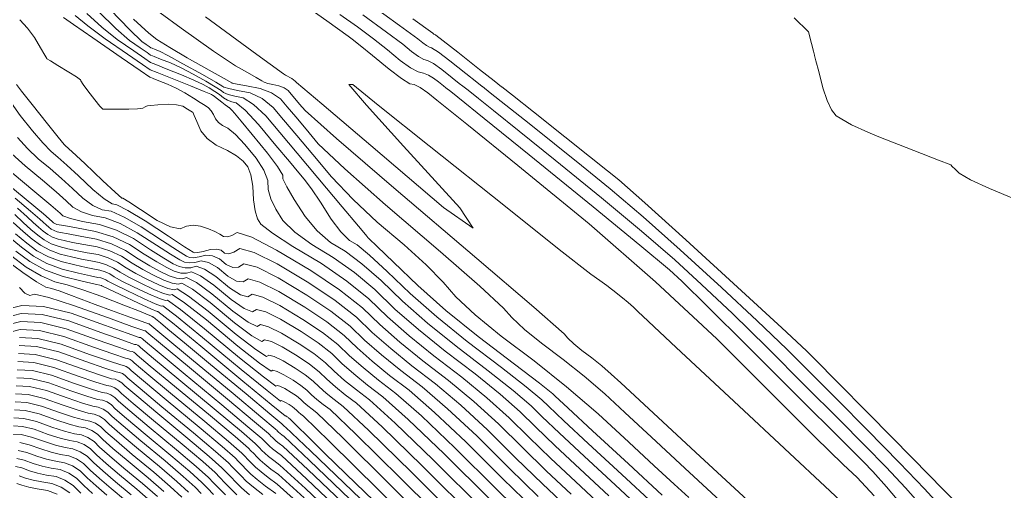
# Model space of a CAD drawing. Header units: inches. Extents: x 1337389 to 1347141, y 407035 to 414577.
# Drawn here: x 1338532 to 1339162, y 409896 to 410198 of the extents above; entities that cross this region are included whole.
import ezdxf

# ---------------------------------------------------------------- set-up
doc = ezdxf.new("R2010")
doc.units = ezdxf.units.IN
doc.header["$MEASUREMENT"] = 0
doc.layers.add('Topo', color=7, linetype='Continuous', lineweight=15, true_color=0x459900)

msp = doc.modelspace()

# ---------------------------------------------------------------- linework, layer by layer
at = {"layer": 'Topo'}
for points, elevation in [([(1339006.5731, 409882.495), (1338964.659, 409921.2739), (1338934.7059, 409948.977), (1338916.716, 409965.6032), (1338910.687, 409971.154), (1338904.515, 409976.46), (1338898.199, 409981.522), (1338891.741, 409986.3409), (1338886.6171, 409990.5108), (1338882.8291, 409994.0339), (1338880.3761, 409996.9091), (1338860.9631, 410013.9201), (1338824.5909, 410045.0671), (1338771.26, 410090.3491), (1338734.5359, 410121.9232), (1338714.4211, 410139.7881), (1338710.9152, 410143.945), (1338707.9409, 410147.4729), (1338705.499, 410150.3711), (1338703.5899, 410152.641), (1338700.9961, 410154.401), (1338697.7149, 410155.6529), (1338693.7489, 410156.3971), (1338690.6, 410157.183), (1338688.266, 410158.012), (1338686.7499, 410158.8839), (1338683.1722, 410160.903), (1338677.5341, 410164.0689), (1338669.8351, 410168.381), (1338655.702, 410177.8621), (1338635.135, 410192.511), (1338608.1339, 410212.3289)], 770), ([(1339079.082, 409893.3351), (1339068.211, 409904.9479), (1339059.316, 409913.225), (1339041.373, 409930.7811), (1339014.381, 409957.6159), (1338978.341, 409993.7291), (1338939.046, 410030.257), (1338896.4968, 410067.2), (1338850.693, 410104.5572), (1338818.19, 410131.0028), (1338798.9881, 410146.5371), (1338793.0871, 410151.1601), (1338788.226, 410154.4368), (1338784.405, 410156.371), (1338781.6258, 410156.9591), (1338776.246, 410160.268), (1338768.2659, 410166.2968), (1338757.686, 410175.0449), (1338749.8019, 410181.4669), (1338744.615, 410185.5609), (1338742.1231, 410187.328), (1338728.3111, 410197.2061), (1338703.179, 410215.196)], 760), ([(1338960.2571, 409892.1341), (1338950.9451, 409900.7491), (1338938.163, 409912.545), (1338921.91, 409927.5231), (1338902.186, 409945.6831), (1338881.9931, 409963.044), (1338861.331, 409979.6063), (1338840.1989, 409995.371), (1338823.4371, 410009.0161), (1338811.0431, 410020.5409), (1338803.018, 410029.9469), (1338791.958, 410041.0661), (1338777.862, 410053.898), (1338760.7319, 410068.4429), (1338745.273, 410082.9269), (1338731.4861, 410097.3509), (1338719.37, 410111.714), (1338709.0939, 410123.903), (1338700.6579, 410133.9178), (1338694.0629, 410141.7589), (1338686.964, 410147.4919), (1338679.3631, 410151.1188), (1338671.2587, 410152.6369), (1338665.628, 410153.8339), (1338662.471, 410154.709), (1338661.788, 410155.262), (1338657.1889, 410157.9558), (1338648.6741, 410162.7919), (1338636.2429, 410169.7689), (1338627.0541, 410174.7799), (1338621.106, 410177.8251), (1338618.4, 410178.9049), (1338616.588, 410179.6293), (1338615.6594, 410180.0065), (1338614.6708, 410180.685), (1338612.7391, 410182.013), (1338609.8529, 410183.9959), (1338602.1589, 410191.4912), (1338589.6578, 410204.4969)], 780), ([(1338754.8491, 410208.702), (1338775.0503, 410194.2548), (1338786.7149, 410185.7381), (1338789.842, 410183.152), (1338792.3598, 410181.3362), (1338794.2689, 410180.2912), (1338795.5669, 410180.0159), (1338799.8752, 410177.118), (1338807.1932, 410171.5961), (1338817.5199, 410163.45), (1338824.4378, 410157.994), (1338827.9481, 410155.2249), (1338828.049, 410155.1449), (1338833.1131, 410151.1509), (1338843.1391, 410143.243), (1338858.1271, 410131.4221), (1338874.2589, 410118.5659), (1338891.5349, 410104.6751), (1338909.954, 410089.75), (1338931.0621, 410071.7441), (1338954.8611, 410050.657), (1338981.3487, 410026.49), (1339004.105, 410005.291), (1339023.1271, 409987.0602), (1339038.415, 409971.798), (1339055.561, 409954.5989), (1339074.5642, 409935.464), (1339095.4242, 409914.3929), (1339111.4051, 409897.7879), (1339122.505, 409885.65)], 745), ([(1338904.8772, 409886.5019), (1338887.657, 409902.391), (1338871.9939, 409917.1311), (1338857.888, 409930.722), (1338845.341, 409943.1649), (1338831.0159, 409955.9811), (1338814.913, 409969.1689), (1338797.0331, 409982.7289), (1338781.1331, 409995.6088), (1338767.214, 410007.8101), (1338755.274, 410019.3311), (1338741.1941, 410030.6729), (1338724.9759, 410041.8361), (1338706.6179, 410052.8211), (1338693.667, 410061.2481), (1338686.1231, 410067.1181), (1338683.986, 410070.432), (1338682.4289, 410075.5972), (1338681.45, 410082.613), (1338681.0509, 410091.4801), (1338679.819, 410098.5549), (1338677.7538, 410103.839), (1338674.8569, 410107.3301), (1338670.5029, 410110.7931), (1338664.692, 410114.226), (1338657.4238, 410117.6299), (1338651.755, 410121.841), (1338647.6841, 410126.86), (1338645.2119, 410132.6851), (1338643.497, 410136.617), (1338642.538, 410138.6539), (1338642.336, 410138.7971), (1338641.219, 410139.4861), (1338639.1881, 410140.7231), (1338636.2419, 410142.506), (1338632.0819, 410143.5389), (1338626.707, 410143.8201), (1338620.119, 410143.35), (1338615.709, 410143.0349), (1338613.4771, 410142.8759), (1338613.4249, 410142.8729), (1338612.913, 410142.613), (1338611.9428, 410142.096), (1338610.5139, 410141.323), (1338607.054, 410140.8249), (1338601.5619, 410140.6019), (1338594.0401, 410140.6542), (1338588.9979, 410140.6879), (1338586.4379, 410140.7061), (1338586.3591, 410140.707), (1338586.07, 410140.7099), (1338585.5721, 410140.713), (1338584.864, 410140.7181), (1338582.925, 410142.666), (1338579.754, 410146.5559), (1338575.352, 410152.3879), (1338572.338, 410156.48), (1338570.7131, 410158.8328), (1338570.4761, 410159.446), (1338567.9618, 410161.2821), (1338563.1712, 410164.341), (1338556.104, 410168.6239), (1338551.3779, 410171.504), (1338548.994, 410172.9789), (1338548.9521, 410173.0519), (1338547.6191, 410175.337), (1338544.9968, 410179.8359), (1338541.085, 410186.5468), (1338536.6249, 410192.5809), (1338531.6181, 410197.9368)], 805), ([(1338559.778, 410199.4089), (1338566.1919, 410194.867), (1338578.497, 410186.343), (1338596.693, 410173.8371), (1338608.871, 410165.469), (1338615.03, 410161.237), (1338615.1712, 410161.1431), (1338617.1121, 410160.3441), (1338620.853, 410158.8401), (1338626.3939, 410156.63), (1338631.925, 410154.044), (1338637.4469, 410151.083), (1338642.9599, 410147.7462), (1338647.326, 410145.032), (1338650.5459, 410142.9429), (1338652.6201, 410141.4779), (1338654.392, 410139.583), (1338655.862, 410137.2591), (1338657.031, 410134.505), (1338658.955, 410132.1329), (1338661.6351, 410130.143), (1338665.0702, 410128.5341), (1338669.791, 410124.532), (1338675.7959, 410118.1378), (1338683.0861, 410109.351), (1338688.031, 410101.6249), (1338690.6289, 410094.96), (1338690.8821, 410089.356), (1338692.581, 410083.2469), (1338695.7261, 410076.632), (1338700.3179, 410069.512), (1338707.988, 410062.0071), (1338718.738, 410054.1168), (1338732.568, 410045.843), (1338746.066, 410036.197), (1338759.2352, 410025.181), (1338772.0719, 410012.7939), (1338787.0391, 409999.6759), (1338804.1349, 409985.826), (1338823.359, 409971.2461), (1338839.4179, 409958.3099), (1338852.3131, 409947.018), (1338862.0419, 409937.3699), (1338874.7459, 409925.201), (1338890.4231, 409910.5129), (1338909.075, 409893.3041)], 800), ([(1338932.1459, 409882.57), (1338913.2732, 409900.1051), (1338893.1899, 409918.6351), (1338877.4978, 409933.2722), (1338866.196, 409944.018), (1338859.285, 409950.871), (1338847.8211, 409960.6401), (1338831.8049, 409973.3241), (1338811.2361, 409988.9239), (1338792.9449, 410003.7419), (1338776.9311, 410017.7769), (1338763.1949, 410031.0311), (1338750.9379, 410041.721), (1338740.159, 410049.8488), (1338730.8591, 410055.4141), (1338722.31, 410062.7662), (1338714.5119, 410071.9061), (1338707.466, 410082.8329), (1338702.7332, 410090.898), (1338700.314, 410096.0999), (1338700.2079, 410098.441), (1338696.8671, 410103.943), (1338690.2909, 410112.6069), (1338680.48, 410124.4319), (1338673.4359, 410132.9129), (1338669.161, 410138.0491), (1338667.6528, 410139.8421), (1338666.5582, 410141.054), (1338665.875, 410141.685), (1338665.6042, 410141.735), (1338664.711, 410142.346), (1338663.1959, 410143.515), (1338661.0581, 410145.2439), (1338659.1771, 410146.72), (1338657.551, 410147.9409), (1338656.1801, 410148.909), (1338655.164, 410149.6169), (1338654.5002, 410150.065), (1338654.1901, 410150.2521), (1338649.709, 410152.0819), (1338641.056, 410155.5541), (1338628.231, 410160.669), (1338619.6449, 410164.1029), (1338615.296, 410165.8571), (1338615.1839, 410165.9311), (1338610.3209, 410169.2729), (1338600.705, 410175.881), (1338586.336, 410185.7569), (1338575.1839, 410194.023), (1338567.248, 410200.681)], 795), ([(1338574.7179, 410201.953), (1338584.1749, 410193.179), (1338594.175, 410185.17), (1338604.7161, 410177.9248), (1338611.7709, 410173.0772), (1338615.3391, 410170.6261), (1338615.421, 410170.571), (1338618.7699, 410169.2209), (1338625.3859, 410166.5749), (1338635.27, 410162.634), (1338643.184, 410159.262), (1338649.1291, 410156.461), (1338653.1051, 410154.2291), (1338656.5909, 410152.065), (1338659.5889, 410149.9679), (1338662.0979, 410147.939), (1338664.732, 410146.4059), (1338667.489, 410145.3689), (1338670.3711, 410144.8289), (1338676.053, 410139.998), (1338684.535, 410130.877), (1338695.8171, 410117.4639), (1338704.4811, 410107.1682), (1338710.5259, 410099.9901), (1338713.9519, 410095.9288), (1338718.5501, 410089.632), (1338724.3211, 410081.1), (1338731.2651, 410070.3329), (1338737.484, 410062.2029), (1338742.9801, 410056.7109), (1338747.751, 410053.8561), (1338755.8101, 410047.2462), (1338767.1559, 410036.8809), (1338781.79, 410022.7609), (1338798.85, 410007.808), (1338818.337, 409992.0221), (1338840.251, 409975.402), (1338856.2241, 409962.9688), (1338866.2569, 409954.7239), (1338870.3501, 409950.6649), (1338880.2499, 409941.343), (1338895.957, 409926.7559), (1338917.471, 409906.9059), (1338937.6891, 409888.1219)], 790), ([(1338943.2321, 409893.673), (1338921.6689, 409913.7081), (1338898.7242, 409934.8779), (1338883.0019, 409949.4129), (1338874.504, 409957.313), (1338873.2291, 409958.577), (1338864.627, 409965.299), (1338848.6972, 409977.48), (1338825.4381, 409995.1189), (1338804.756, 410011.8741), (1338786.6492, 410027.7451), (1338771.1171, 410042.7311), (1338760.6821, 410052.77), (1338755.3428, 410057.8619), (1338755.0999, 410058.007), (1338754.8208, 410058.2869), (1338754.5038, 410058.7011), (1338754.1509, 410059.2479), (1338748.736, 410065.7539), (1338738.258, 410078.219), (1338722.717, 410096.641), (1338709.3771, 410112.4649), (1338698.2379, 410125.6909), (1338689.2989, 410136.318), (1338681.5081, 410143.7448), (1338674.867, 410147.9739), (1338669.374, 410149.003), (1338665.18, 410150.1199), (1338662.285, 410151.3239), (1338660.6889, 410152.6149), (1338656.8898, 410155.01), (1338650.889, 410158.5102), (1338642.6859, 410163.1151), (1338635.1189, 410167.0211), (1338628.1879, 410170.229), (1338621.8929, 410172.7398), (1338617.6789, 410174.4249), (1338615.5458, 410175.285), (1338615.494, 410175.32), (1338613.2209, 410176.881), (1338608.728, 410179.969), (1338602.014, 410184.583), (1338593.1669, 410192.3348), (1338582.188, 410203.2248)], 785), ([(1338604.618, 410198.3539), (1338614.259, 410189.2308), (1338619.5871, 410185.321), (1338627.832, 410180.0851), (1338638.995, 410173.5231), (1338653.0749, 410165.6358), (1338662.5641, 410160.319), (1338667.4601, 410157.5729), (1338667.765, 410157.397), (1338670.9131, 410156.7289), (1338676.9051, 410155.5668), (1338685.739, 410153.9109), (1338693.0471, 410151.122), (1338698.8271, 410147.2001), (1338703.0789, 410142.145), (1338708.5169, 410135.688), (1338715.1419, 410127.829), (1338722.953, 410118.57), (1338739.905, 410102.4248), (1338765.996, 410079.3959), (1338801.2271, 410049.4821), (1338826.4609, 410027.493), (1338841.697, 410013.428), (1338846.936, 410007.2882), (1338855.027, 409999.7631), (1338865.9699, 409990.856), (1338879.7651, 409980.5641), (1338893.254, 409969.7522), (1338906.4362, 409958.4181), (1338919.3129, 409946.563), (1338936.435, 409930.761), (1338957.8021, 409911.0111), (1338983.415, 409887.3139)], 775), ([(1338650.684, 410199.7021), (1338683.573, 410175.6391), (1338700.6761, 410163.2389), (1338701.993, 410162.5009), (1338703.311, 410161.757), (1338704.629, 410161.0052), (1338705.948, 410160.247), (1338707.1181, 410159.4529), (1338708.1379, 410158.6241), (1338709.0089, 410157.759), (1338725.1442, 410144.0031), (1338756.541, 410117.3561), (1338803.2021, 410077.8169), (1338822.251, 410064.5741), (1338813.6898, 410077.6258), (1338777.5182, 410116.9732), (1338753.7968, 410143.2281), (1338742.526, 410156.392), (1338743.7069, 410156.4639), (1338744.521, 410156.4832), (1338744.968, 410156.4503), (1338745.0481, 410156.3631), (1338761.384, 410143.309), (1338793.9751, 410117.2891), (1338842.8209, 410078.302), (1338877.3251, 410050.922), (1338897.4862, 410035.1502), (1338903.3049, 410030.985), (1338907.7431, 410027.7699), (1338910.802, 410025.5053), (1338912.481, 410024.19), (1338914.816, 410022.3209), (1338917.8099, 410019.898), (1338921.46, 410016.92), (1338924.8511, 410013.976), (1338927.9829, 410011.0649), (1338930.8549, 410008.187), (1338952.299, 409988.0949), (1338992.312, 409950.789), (1339050.8968, 409896.2702), (1339090.803, 409858.877)], 765), ([(1338736.7849, 410201.2449), (1338748.0259, 410193.2749), (1338758.2179, 410185.73), (1338767.362, 410178.61), (1338775.4581, 410171.915), (1338781.9761, 410167.2148), (1338786.916, 410164.509), (1338790.278, 410163.7971), (1338793.5739, 410162.4899), (1338796.8049, 410160.588), (1338799.9711, 410158.0921), (1338802.0911, 410156.4191), (1338803.1669, 410155.57), (1338803.198, 410155.5459), (1338804.7502, 410154.3219), (1338807.8238, 410151.8979), (1338812.4178, 410148.2739), (1338829.1532, 410134.7789), (1338858.0306, 410111.413), (1338899.05, 410078.1749), (1338929.014, 410053.6269), (1338947.923, 410037.771), (1338955.778, 410030.6049), (1338972.4089, 410014.4519), (1338997.8169, 409989.313), (1339032.001, 409955.1879), (1339056.8149, 409930.3941), (1339072.2569, 409914.93), (1339078.328, 409908.798), (1339087.0012, 409899.004), (1339098.2769, 409885.5491)], 755), ([(1339110.3911, 409885.6), (1339099.2031, 409898.396), (1339086.876, 409911.595), (1339073.4111, 409925.1972), (1339056.1879, 409942.496), (1339035.2079, 409963.493), (1339010.472, 409988.1869), (1338988.257, 410009.8708), (1338968.5639, 410028.5472), (1338951.3919, 410044.214), (1338930.038, 410062.6859), (1338904.5018, 410083.962), (1338874.783, 410108.0441), (1338851.7059, 410126.6719), (1338835.273, 410139.848), (1338825.481, 410147.571), (1338818.932, 410152.736), (1338815.6239, 410155.3459), (1338815.558, 410155.3979), (1338813.265, 410157.2061), (1338808.7449, 410160.7712), (1338801.9989, 410166.0919), (1338796.7251, 410169.8041), (1338792.9229, 410171.9062), (1338790.5921, 410172.4), (1338787.168, 410174.2759), (1338782.6498, 410177.534), (1338777.039, 410182.174), (1338766.6339, 410189.9919), (1338751.4371, 410200.9879)], 750), ([(1339134.6189, 409885.6999), (1339123.606, 409897.1799), (1339103.9728, 409917.1899), (1339075.718, 409945.7311), (1339054.934, 409966.7021), (1339041.622, 409980.103), (1339035.7819, 409985.933), (1339019.9529, 410000.7099), (1338994.1351, 410024.4319), (1338958.3298, 410057.1011), (1338932.0871, 410080.803), (1338915.4051, 410095.5379), (1338908.286, 410101.3059), (1338896.8121, 410110.4588), (1338880.982, 410122.9961), (1338860.797, 410138.9158), (1338847.295, 410149.5659), (1338840.4749, 410154.9451), (1338840.338, 410155.0533), (1338835.6109, 410158.781), (1338826.2943, 410166.1299), (1338812.3871, 410177.099), (1338803.0259, 410184.4311), (1338798.2121, 410188.1259), (1338797.9451, 410188.1821), (1338797.5519, 410188.3971), (1338797.0341, 410188.7709), (1338796.3909, 410189.3032), (1338783.4661, 410198.5181)], 740), ([(1339027.9019, 410199.2169), (1339036.9212, 410190.056), (1339038.857, 410182.6608), (1339040.1559, 410177.696), (1339040.819, 410175.1602), (1339040.846, 410175.0542), (1339041.7569, 410171.561), (1339043.5511, 410164.6832), (1339046.23, 410154.419), (1339048.982, 410146.2722), (1339051.8081, 410140.2409), (1339054.706, 410136.3259), (1339064.4721, 410130.6818), (1339074.9719, 410126.0271)], 735), ([(1338884.8898, 409894.269), (1338869.2418, 409909.0599), (1338853.7349, 409924.0751), (1338838.3691, 409939.3119), (1338822.6128, 409953.651), (1338806.4671, 409967.091), (1338789.932, 409979.6309), (1338775.2279, 409991.5431), (1338762.355, 410002.8263), (1338751.3129, 410013.481), (1338736.5959, 410024.9849), (1338718.203, 410037.3389), (1338696.1359, 410050.5427), (1338680.352, 410058.6801), (1338670.8511, 410061.7499), (1338667.634, 410059.754), (1338664.724, 410058.923), (1338662.122, 410059.2579), (1338659.827, 410060.7592), (1338656.6211, 410062.355), (1338652.505, 410064.0451), (1338647.4781, 410065.8299), (1338642.806, 410066.441), (1338638.4899, 410065.8771), (1338634.53, 410064.1402), (1338628.2929, 410065.3361), (1338619.7792, 410069.4669), (1338608.9889, 410076.531), (1338601.6159, 410081.2729), (1338597.66, 410083.6921), (1338597.121, 410083.7881), (1338592.8729, 410087.5169), (1338584.916, 410094.8769), (1338573.2491, 410105.8691), (1338565.2271, 410113.4008), (1338560.8499, 410117.471), (1338560.118, 410118.0801), (1338556.317, 410122.6592), (1338549.447, 410131.2079), (1338539.507, 410143.7268), (1338532.85, 410152.1511), (1338529.4752, 410156.48)], 810), ([(1338526.275, 410144.513), (1338531.9838, 410136.7088), (1338539.8121, 410126.8491), (1338546.4189, 410119.1199), (1338551.8049, 410113.5219), (1338555.97, 410110.0549), (1338561.811, 410104.8569), (1338569.3268, 410097.9279), (1338578.5181, 410089.268), (1338585.6819, 410083.309), (1338590.818, 410080.0519), (1338593.9248, 410079.4959), (1338600.9859, 410075.8591), (1338611.9989, 410069.141), (1338626.9659, 410059.3421), (1338637.236, 410052.6709), (1338642.8089, 410049.128), (1338643.6869, 410048.7121), (1338645.8299, 410048.8719), (1338649.239, 410049.6079), (1338653.9149, 410050.92), (1338657.7579, 410051.1928), (1338660.768, 410050.427), (1338662.9451, 410048.6221), (1338665.6489, 410048.1958), (1338668.8781, 410049.148), (1338672.6331, 410051.479), (1338681.8949, 410048.989), (1338696.6619, 410041.6789), (1338716.9349, 410029.5491), (1338733.831, 410018.1991), (1338747.352, 410007.6308), (1338757.4961, 409997.8431), (1338769.322, 409987.477), (1338782.8308, 409976.534), (1338798.0219, 409965.013), (1338814.21, 409951.3209), (1338831.3969, 409935.4592), (1338849.5811, 409917.427), (1338866.4899, 409900.989), (1338882.123, 409886.1471)], 815), ([(1338863.7378, 409892.9192), (1338845.4271, 409910.7789), (1338824.424, 409931.6071), (1338805.8069, 409948.992), (1338789.576, 409962.9351), (1338775.7299, 409973.4359), (1338763.4171, 409983.4109), (1338752.6369, 409992.8589), (1338743.391, 410001.781), (1338731.067, 410011.414), (1338715.666, 410021.7591), (1338697.1882, 410032.8149), (1338683.7279, 410039.478), (1338675.2861, 410041.7481), (1338671.8631, 410039.624), (1338668.103, 410039.4319), (1338664.007, 410041.1731), (1338659.574, 410044.847), (1338655.1889, 410046.8949), (1338650.8511, 410047.317), (1338646.5611, 410046.113), (1338643.0809, 410045.6039), (1338640.413, 410045.79), (1338638.5559, 410046.6702), (1338632.7811, 410050.228), (1338623.0879, 410056.4621), (1338609.4769, 410065.373), (1338598.5109, 410071.6518), (1338590.19, 410075.2991), (1338584.5141, 410076.315), (1338578.4909, 410079.1019), (1338572.1212, 410083.6591), (1338565.4049, 410089.986), (1338558.3949, 410096.3129), (1338551.091, 410102.6388), (1338543.4921, 410108.9639), (1338536.521, 410115.5809), (1338530.1771, 410122.4899)], 820), ([(1339074.9719, 410126.0271), (1339081.1059, 410123.308), (1339104.607, 410114.2039), (1339120.299, 410108.1092), (1339128.181, 410105.024), (1339128.254, 410104.948), (1339129.164, 410104.0241), (1339130.9119, 410102.2521), (1339133.4971, 410099.6303), (1339140.8663, 410095.5122), (1339153.0179, 410089.895), (1339169.9551, 410082.7819), (1339181.8189, 410069.532), (1339188.6112, 410050.1451), (1339190.227, 410026.162)], 735), ([(1338860.986, 409884.848), (1338841.2731, 409904.1312), (1338817.4521, 409927.7541), (1338797.4049, 409946.662), (1338781.13, 409960.8569), (1338768.6281, 409970.339), (1338757.511, 409979.3449), (1338747.7781, 409987.8753), (1338739.43, 409995.9298), (1338728.3028, 410004.628), (1338714.397, 410013.9689), (1338697.7129, 410023.9517), (1338685.5602, 410029.968), (1338677.939, 410032.017), (1338674.848, 410030.0989), (1338670.558, 410030.668), (1338665.069, 410033.7239), (1338658.3811, 410039.2661), (1338652.6201, 410042.5959), (1338647.787, 410043.7143), (1338643.882, 410042.6178), (1338640.3331, 410042.3361), (1338637.1389, 410042.867), (1338634.302, 410044.213), (1338628.326, 410047.784), (1338619.21, 410053.5812), (1338606.955, 410061.605), (1338596.0369, 410067.445), (1338586.4551, 410071.1031), (1338578.2101, 410072.5792), (1338571.3, 410074.8942), (1338565.7239, 410078.0491), (1338561.484, 410082.0449), (1338554.9801, 410087.7688), (1338546.2122, 410095.223), (1338535.18, 410104.4061), (1338526.623, 410112.0421)], 825), ([(1338858.2339, 409876.7769), (1338837.1192, 409897.4841), (1338810.4798, 409923.901), (1338789.002, 409944.3331), (1338772.6842, 409958.7789), (1338761.527, 409967.241), (1338751.605, 409975.278), (1338742.9189, 409982.8921), (1338735.4691, 409990.0802), (1338725.5391, 409997.8431), (1338713.1289, 410006.1791), (1338698.2391, 410015.0879), (1338687.393, 410020.457), (1338680.5908, 410022.285), (1338677.8329, 410020.5739), (1338673.013, 410021.9029), (1338666.131, 410026.2741), (1338657.1882, 410033.6861), (1338650.0522, 410038.298), (1338644.724, 410040.1109), (1338641.203, 410039.123), (1338637.584, 410039.068), (1338633.866, 410039.945), (1338630.0491, 410041.7548), (1338623.871, 410045.3399), (1338615.3328, 410050.7011), (1338604.4329, 410057.8361), (1338593.5619, 410063.239), (1338582.7201, 410066.9069), (1338571.9062, 410068.8421), (1338564.1081, 410070.6869), (1338559.327, 410072.4402), (1338557.5619, 410074.103), (1338551.564, 410079.226), (1338541.332, 410087.8071), (1338526.867, 410099.8479)], 830), ([(1338832.966, 409890.836), (1338803.5079, 409920.0478), (1338780.599, 409942.0029), (1338764.2382, 409956.702), (1338754.4258, 409964.1429), (1338745.7, 409971.2121), (1338738.061, 409977.9081), (1338731.508, 409984.2298), (1338722.775, 409991.0569), (1338711.86, 409998.389), (1338698.765, 410006.2239), (1338689.2259, 410010.9462), (1338683.244, 410012.5541), (1338680.8179, 410011.0491), (1338675.4681, 410013.1388), (1338667.1931, 410018.825), (1338655.994, 410028.106), (1338647.4829, 410033.9999), (1338641.6599, 410036.5081), (1338638.5239, 410035.6281), (1338634.835, 410035.8002), (1338630.5921, 410037.023), (1338625.7961, 410039.297), (1338619.4159, 410042.8959), (1338611.455, 410047.82), (1338601.911, 410054.068), (1338591.499, 410058.958), (1338580.2178, 410062.4909), (1338568.067, 410064.6649), (1338559.8059, 410066.1521), (1338555.4319, 410066.952), (1338554.9471, 410067.0659), (1338554.507, 410067.2289), (1338554.11, 410067.4441), (1338553.7579, 410067.7079), (1338553.3681, 410068.0321), (1338552.94, 410068.416), (1338552.473, 410068.8589), (1338546.7651, 410073.6509), (1338535.8159, 410082.791), (1338519.625, 410096.2791)], 835), ([(1338528.662, 410083.743), (1338538.514, 410075.454), (1338544.4859, 410070.316), (1338546.577, 410068.328), (1338548.497, 410066.608), (1338550.2469, 410065.1552), (1338551.8259, 410063.968), (1338553.603, 410063.0081), (1338555.5788, 410062.2741), (1338557.7538, 410061.765), (1338562.6781, 410060.8039), (1338570.353, 410059.391), (1338580.777, 410057.526), (1338590.4561, 410054.496), (1338599.3889, 410050.3001), (1338607.5772, 410044.9391), (1338614.9619, 410040.4519), (1338621.542, 410036.84), (1338627.3191, 410034.1013), (1338632.087, 410032.532), (1338635.8459, 410032.1329), (1338638.5961, 410032.905), (1338644.9139, 410029.702), (1338654.8009, 410022.5261), (1338668.2551, 410011.3749), (1338677.9231, 410004.3751), (1338683.803, 410001.524), (1338685.8959, 410002.823), (1338691.0589, 410001.4349), (1338699.291, 409997.3599), (1338710.592, 409990.5979), (1338720.01, 409984.2719), (1338727.5468, 409978.38), (1338733.202, 409972.924), (1338739.7939, 409967.146), (1338747.324, 409961.0462), (1338755.792, 409954.624), (1338772.1961, 409939.6729), (1338796.536, 409916.1951), (1338828.812, 409884.1879)], 840), ([(1338528.5099, 410073.2292), (1338533.8508, 410068.1528), (1338538.7561, 410063.759), (1338543.2241, 410060.0469), (1338547.2562, 410057.0179), (1338551.7952, 410054.5649), (1338556.842, 410052.6889), (1338562.397, 410051.391), (1338568.424, 410050.1089), (1338574.924, 410048.8452), (1338581.8959, 410047.5971), (1338588.3699, 410045.5701), (1338594.3449, 410042.7641), (1338599.8221, 410039.1779), (1338606.0522, 410035.5652), (1338613.035, 410031.924), (1338620.772, 410028.2561), (1338626.5899, 410025.9961), (1338630.488, 410025.1431), (1338632.468, 410025.6991), (1338639.7769, 410021.106), (1338652.414, 410011.365), (1338670.379, 409996.4761), (1338682.8318, 409986.8462), (1338689.773, 409982.474), (1338691.2021, 409983.3611), (1338694.7249, 409982.414), (1338700.342, 409979.6329), (1338708.0541, 409975.0181), (1338714.482, 409970.7012), (1338719.6249, 409966.6802), (1338723.4837, 409962.9571), (1338727.9829, 409959.0139), (1338733.122, 409954.8511), (1338738.901, 409950.4679), (1338755.391, 409935.014), (1338782.592, 409908.489), (1338820.5041, 409870.8931)], 850), ([(1338824.658, 409877.5408), (1338789.5639, 409912.3421), (1338763.793, 409937.344), (1338747.3459, 409952.5461), (1338740.2229, 409957.948), (1338733.8891, 409963.08), (1338728.3431, 409967.941), (1338723.5861, 409972.53), (1338717.246, 409977.4861), (1338709.3231, 409982.808), (1338699.8159, 409988.4969), (1338692.8919, 409991.924), (1338688.5489, 409993.0919), (1338686.7881, 409991.999), (1338680.3771, 409995.61), (1338669.3169, 410003.9261), (1338653.607, 410016.946), (1338642.3461, 410025.4039), (1338635.532, 410029.302), (1338633.1668, 410028.638), (1338629.3379, 410029.2639), (1338624.0451, 410031.1781), (1338617.289, 410034.3822), (1338610.507, 410038.0088), (1338603.7, 410042.059), (1338596.8672, 410046.5318), (1338589.4129, 410050.033), (1338581.3371, 410052.561), (1338572.6381, 410054.118), (1338565.5509, 410055.4571), (1338560.0751, 410056.578), (1338556.211, 410057.4823), (1338552.6989, 410058.7871), (1338549.5409, 410060.4931), (1338546.7358, 410062.601), (1338543.6272, 410065.1841), (1338540.2141, 410068.241), (1338536.4978, 410071.773), (1338530.2632, 410077.2571)], 845), ([(1338527.4881, 410068.0661), (1338533.885, 410062.335), (1338539.7131, 410057.494), (1338544.971, 410053.543), (1338550.8921, 410050.3439), (1338557.4741, 410047.8968), (1338564.719, 410046.204), (1338571.297, 410044.7619), (1338577.2091, 410043.571), (1338582.456, 410042.632), (1338587.327, 410041.107), (1338591.8229, 410038.996), (1338595.9439, 410036.297), (1338601.5969, 410033.121), (1338608.7822, 410029.467), (1338617.4979, 410025.334), (1338623.8411, 410022.7281), (1338627.8101, 410021.6479), (1338629.4049, 410022.0959), (1338637.2081, 410016.8079), (1338651.2198, 410005.785), (1338671.441, 409989.0271), (1338685.2869, 409978.0821), (1338692.758, 409972.949), (1338693.854, 409973.63), (1338696.5582, 409972.9029), (1338700.8681, 409970.7689), (1338706.786, 409967.2281), (1338711.7179, 409963.915), (1338715.6639, 409960.83), (1338718.625, 409957.9731), (1338722.077, 409954.9472), (1338726.0208, 409951.753), (1338730.455, 409948.3899), (1338746.9881, 409932.6851), (1338775.6201, 409904.636), (1338816.35, 409864.245)], 855), ([(1338808.043, 409850.95), (1338761.675, 409896.9311), (1338730.1819, 409928.0249), (1338713.5629, 409944.235), (1338711.8179, 409945.558), (1338710.2658, 409946.815), (1338708.9081, 409948.006), (1338707.742, 409949.13), (1338706.1891, 409950.3439), (1338704.2482, 409951.648), (1338701.92, 409953.0409), (1338700.2231, 409953.8809), (1338699.159, 409954.1671), (1338698.728, 409953.8991), (1338690.1971, 409960.5529), (1338673.5649, 409974.1278), (1338648.833, 409994.6251), (1338632.071, 410008.2121), (1338623.277, 410014.89), (1338622.452, 410014.658), (1338618.344, 410016.1921), (1338610.951, 410019.489), (1338600.275, 410024.551), (1338592.688, 410028.2341), (1338588.1889, 410030.5361), (1338586.7789, 410031.4591), (1338585.2412, 410032.1811), (1338583.5751, 410032.7031), (1338581.781, 410033.0241), (1338577.043, 410034.0659), (1338569.362, 410035.8291), (1338558.7367, 410038.313), (1338549.084, 410041.9013), (1338540.402, 410046.5921), (1338532.69, 410052.3872), (1338524.1438, 410059.486)], 865), ([(1338529.0153, 410060.9111), (1338536.202, 410054.9399), (1338542.6859, 410050.067), (1338549.9881, 410046.1219), (1338558.1059, 410043.1051), (1338567.0401, 410041.0169), (1338574.1698, 410039.4141), (1338579.4949, 410038.298), (1338583.016, 410037.6678), (1338586.2841, 410036.6438), (1338589.301, 410035.227), (1338592.0671, 410033.417), (1338597.1421, 410030.6772), (1338604.5278, 410027.0091), (1338614.2249, 410022.411), (1338621.0922, 410019.4599), (1338625.131, 410018.1531), (1338626.3407, 410018.4929), (1338634.6388, 410012.51), (1338650.0271, 410000.2051), (1338672.5031, 409981.578), (1338687.7419, 409969.3169), (1338695.7431, 409963.4243), (1338696.507, 409963.8977), (1338698.39, 409963.3921), (1338701.3941, 409961.9049), (1338705.5171, 409959.4381), (1338708.9539, 409957.1301), (1338711.703, 409954.9799), (1338713.767, 409952.989), (1338716.172, 409950.8811), (1338718.919, 409948.6558), (1338722.0091, 409946.312), (1338738.5851, 409930.3549), (1338768.6479, 409900.7829), (1338812.1969, 409857.5979)], 860), ([(1338749.98, 409891.41), (1338718.1719, 409921.8387), (1338701.9699, 409937.271), (1338701.373, 409937.705), (1338700.8881, 409938.0831), (1338700.5141, 409938.406), (1338700.2509, 409938.673), (1338700.0121, 409938.9179), (1338699.7959, 409939.141), (1338699.6041, 409939.3421), (1338691.891, 409945.766), (1338676.6567, 409958.411), (1338653.9011, 409977.2779), (1338637.1809, 409991.1398), (1338626.4981, 409999.997), (1338621.8509, 410003.8479), (1338618.7349, 410006.41), (1338617.1489, 410007.6838), (1338617.0949, 410007.669), (1338616.5569, 410007.8962), (1338615.5349, 410008.367), (1338614.0301, 410009.0803), (1338608.3148, 410011.3968), (1338598.388, 410015.3181), (1338584.2499, 410020.8409), (1338572.145, 410025.1499), (1338562.0732, 410028.245), (1338554.035, 410030.1242), (1338545.2879, 410033.9231), (1338535.8321, 410039.6408), (1338525.668, 410047.2799)], 875), ([(1338529.1789, 410049.833), (1338538.1169, 410043.117), (1338548.1801, 410037.6789), (1338559.369, 410033.521), (1338571.6831, 410030.6419), (1338579.9161, 410028.7189), (1338584.0661, 410027.7508), (1338584.1349, 410027.739), (1338584.199, 410027.7189), (1338584.257, 410027.691), (1338584.3111, 410027.656), (1338588.233, 410025.79), (1338596.021, 410022.0941), (1338607.6779, 410016.5671), (1338615.595, 410012.924), (1338619.7739, 410011.164), (1338620.213, 410011.287), (1338629.502, 410003.914), (1338647.6401, 409989.0451), (1338674.6271, 409966.679), (1338692.651, 409951.7892), (1338701.713, 409944.375), (1338701.812, 409944.4361), (1338702.0559, 409944.3699), (1338702.4452, 409944.178), (1338702.9802, 409943.858), (1338703.4251, 409943.559), (1338703.7819, 409943.2799), (1338704.0489, 409943.0221), (1338704.3612, 409942.749), (1338704.7171, 409942.46), (1338705.117, 409942.1571), (1338709.026, 409938.3429), (1338716.444, 409931.0181), (1338727.37, 409920.1831), (1338747.028, 409901.104), (1338775.4188, 409873.7811)], 870), ([(1338522.1561, 410044.7261), (1338533.547, 410036.1659), (1338542.3129, 410030.186), (1338548.4539, 410026.7841), (1338551.969, 410025.963), (1338556.8831, 410024.41), (1338563.1949, 410022.128), (1338570.907, 410019.115), (1338579.9721, 410015.699), (1338590.391, 410011.8789), (1338602.1638, 410007.6559), (1338610.0892, 410004.828), (1338614.166, 410003.3958), (1338614.3939, 410003.358), (1338614.6079, 410003.273), (1338614.807, 410003.1408), (1338614.9902, 410002.961), (1338623.9681, 409995.499), (1338641.74, 409980.7549), (1338668.3049, 409958.729), (1338686.1698, 409943.8831), (1338695.3349, 409936.2162), (1338695.801, 409935.7279), (1338696.3229, 409935.187), (1338696.903, 409934.5931), (1338697.5391, 409933.9449), (1338698.446, 409933.163), (1338699.6229, 409932.246), (1338701.0691, 409931.194), (1338717.3041, 409915.8621), (1338748.327, 409886.2501)], 880), ([(1338531.5441, 410026.4872), (1338534.9481, 410022.914), (1338538.1099, 410021.5061), (1338541.0288, 410022.2631), (1338550.391, 410020.1073), (1338566.198, 410015.038), (1338588.449, 410007.056), (1338603.448, 410001.708), (1338611.1949, 409998.994), (1338611.69, 409998.9131), (1338612.1532, 409998.73), (1338612.5829, 409998.443), (1338612.981, 409998.0529), (1338621.7961, 409990.7039), (1338639.029, 409976.3971), (1338664.678, 409955.13), (1338682.024, 409940.6941), (1338691.0667, 409933.089), (1338691.8048, 409932.3149), (1338692.634, 409931.456), (1338693.5539, 409930.513), (1338694.5649, 409929.4852), (1338696.0048, 409928.243), (1338697.872, 409926.7871), (1338700.168, 409925.1169), (1338716.436, 409909.8849), (1338746.674, 409881.0912)], 885), ([(1338522.8109, 410012.487), (1338533.0011, 410015.13), (1338546.9351, 410014.3289), (1338564.6149, 410010.087), (1338586.0391, 410002.402), (1338600.5751, 409997.237), (1338608.225, 409994.5921), (1338608.9859, 409994.4679), (1338609.6982, 409994.186), (1338610.3602, 409993.745), (1338610.972, 409993.1449), (1338619.624, 409985.9101), (1338636.3169, 409972.0379), (1338661.052, 409951.5301), (1338677.878, 409937.505), (1338686.7982, 409929.9621), (1338687.8091, 409928.9019), (1338688.9459, 409927.7249), (1338690.2058, 409926.433), (1338691.5908, 409925.0241), (1338693.5628, 409923.3229), (1338696.1219, 409921.3279), (1338699.2682, 409919.0399), (1338715.5669, 409903.9071), (1338745.021, 409875.931)], 890), ([(1338743.3669, 409870.7711), (1338714.699, 409897.9299), (1338698.367, 409912.9631), (1338694.3721, 409915.869), (1338691.1208, 409918.4031), (1338688.6169, 409920.564), (1338686.8579, 409922.3529), (1338685.257, 409923.9939), (1338683.8139, 409925.489), (1338682.529, 409926.835), (1338673.7322, 409934.3161), (1338657.425, 409947.9308), (1338633.6059, 409967.6791), (1338617.4521, 409981.1149), (1338608.962, 409988.2371), (1338608.136, 409989.0463), (1338607.243, 409989.6421), (1338606.2821, 409990.023), (1338605.2539, 409990.191), (1338597.7029, 409992.766), (1338583.628, 409997.747), (1338563.0313, 410005.136), (1338546.0338, 410009.2151), (1338532.6379, 410009.9841), (1338522.8411, 410007.4431)], 895), ([(1338522.871, 410002.4001), (1338532.274, 410004.8379), (1338545.133, 410004.0999), (1338561.448, 410000.1841), (1338581.218, 409993.0919), (1338594.8301, 409988.2939), (1338602.284, 409985.789), (1338603.5778, 409985.578), (1338604.7879, 409985.0981), (1338605.9131, 409984.3479), (1338606.953, 409983.329), (1338615.28, 409976.32), (1338630.8948, 409963.3209), (1338653.7979, 409944.3311), (1338669.587, 409931.1271), (1338678.26, 409923.709), (1338679.818, 409922.0748), (1338681.5681, 409920.263), (1338683.51, 409918.2728), (1338685.6431, 409916.104), (1338688.68, 409913.483), (1338692.6211, 409910.41), (1338697.4669, 409906.8859), (1338713.8309, 409891.953)], 900), ([(1338712.9631, 409885.976), (1338696.5661, 409900.809), (1338690.871, 409904.9511), (1338686.238, 409908.563), (1338682.669, 409911.6429), (1338680.161, 409914.1929), (1338677.879, 409916.533), (1338675.8221, 409918.6619), (1338673.991, 409920.5819), (1338665.441, 409927.939), (1338650.1719, 409940.7319), (1338628.1841, 409958.962), (1338613.108, 409971.5247), (1338604.9428, 409978.421), (1338603.69, 409979.65), (1338602.3329, 409980.554), (1338600.874, 409981.1329), (1338599.313, 409981.3881), (1338591.9568, 409983.823), (1338578.8081, 409988.4381), (1338559.864, 409995.2331), (1338544.2319, 409998.985), (1338531.9109, 409999.692), (1338522.901, 409997.3561)], 905), ([(1338687.37, 409894.033), (1338681.3552, 409898.7221), (1338676.7199, 409902.7221), (1338673.4652, 409906.033), (1338670.5019, 409909.071), (1338667.831, 409911.8359), (1338665.4531, 409914.3288), (1338657.1489, 409921.5609), (1338642.9189, 409933.5329), (1338622.762, 409950.2448), (1338608.764, 409961.9359), (1338600.924, 409968.605), (1338599.2431, 409970.2542), (1338597.4228, 409971.4661), (1338595.466, 409972.243), (1338593.372, 409972.585), (1338586.2121, 409974.88), (1338573.987, 409979.1281), (1338556.6971, 409985.3309), (1338542.429, 409988.755), (1338531.1841, 409989.4001)], 915), ([(1338531.5469, 409994.546), (1338543.3311, 409993.8701), (1338558.2809, 409990.282), (1338576.3981, 409983.783), (1338589.085, 409979.3512), (1338596.342, 409976.986), (1338598.1699, 409976.6879), (1338599.8779, 409976.01), (1338601.466, 409974.952), (1338602.934, 409973.5131), (1338610.9362, 409966.731), (1338625.4731, 409954.604), (1338646.5449, 409937.1331), (1338661.2949, 409924.7502), (1338669.7219, 409917.4549), (1338671.8269, 409915.2489), (1338674.1909, 409912.8021), (1338676.8132, 409910.1131), (1338679.6942, 409907.1828), (1338683.797, 409903.6419), (1338689.1211, 409899.4919), (1338695.666, 409894.7322)], 910), ([(1338530.8202, 409984.2539), (1338541.5279, 409983.6401), (1338555.114, 409980.3789), (1338571.5771, 409974.474), (1338583.34, 409970.4081), (1338590.4011, 409968.1831), (1338592.7618, 409967.7981), (1338594.9681, 409966.9221), (1338597.0189, 409965.555), (1338598.9151, 409963.6969), (1338606.592, 409957.141), (1338620.051, 409945.887), (1338639.2919, 409929.9342), (1338653.0031, 409918.3719), (1338661.1839, 409911.2022), (1338663.836, 409908.423), (1338666.8128, 409905.34), (1338670.1169, 409901.9531), (1338673.7459, 409898.262), (1338678.9141, 409893.802)], 920), ([(1338670.772, 409893.801), (1338666.7679, 409897.873), (1338663.1241, 409901.6089), (1338659.8401, 409905.01), (1338656.9149, 409908.075), (1338648.8571, 409915.1829), (1338635.665, 409926.3339), (1338617.34, 409941.5281), (1338604.4202, 409952.3458), (1338596.906, 409958.789), (1338594.7961, 409960.8569), (1338592.5131, 409962.378), (1338590.0581, 409963.3529), (1338587.431, 409963.7819), (1338580.467, 409965.9369), (1338569.1668, 409969.8189), (1338553.5299, 409975.4279), (1338540.6269, 409978.525), (1338530.4572, 409979.1089)], 925), ([(1338530.0931, 409973.963), (1338539.7261, 409973.41), (1338551.9471, 409970.4771), (1338566.7562, 409965.1641), (1338577.5939, 409961.466), (1338584.4601, 409959.38), (1338587.3539, 409958.9079), (1338590.0581, 409957.835), (1338592.5719, 409956.1591), (1338594.896, 409953.8809), (1338602.2482, 409947.552), (1338614.6289, 409937.169), (1338632.039, 409922.7349), (1338644.7111, 409911.9948), (1338652.6459, 409904.9479), (1338655.8442, 409901.5959), (1338659.4358, 409897.8781), (1338663.42, 409893.7932)], 930), ([(1338529.7301, 409968.817), (1338538.825, 409968.295), (1338550.363, 409965.5261), (1338564.3459, 409960.51), (1338574.722, 409956.9942), (1338581.49, 409954.979), (1338584.65, 409954.463), (1338587.6029, 409953.2911), (1338590.349, 409951.4609), (1338592.8871, 409948.9742), (1338600.076, 409942.7569), (1338611.918, 409932.8111), (1338628.412, 409919.135), (1338640.5649, 409908.8059), (1338648.377, 409901.822), (1338651.849, 409898.1829), (1338655.7471, 409894.1471)], 935), ([(1338639.839, 409895.5679), (1338632.273, 409902.428), (1338621.1589, 409911.937), (1338606.4961, 409924.0939), (1338595.733, 409933.1668), (1338588.8681, 409939.158), (1338585.9022, 409942.0638), (1338582.6928, 409944.203), (1338579.2422, 409945.5729), (1338575.549, 409946.175), (1338568.9759, 409948.0511), (1338559.5259, 409951.2), (1338547.1959, 409955.6229), (1338537.0219, 409958.0649), (1338529.0032, 409958.5249)], 945), ([(1338529.366, 409963.6711), (1338537.9232, 409963.18), (1338548.78, 409960.5741), (1338561.936, 409955.8547), (1338571.8491, 409952.523), (1338578.5191, 409950.5769), (1338581.9459, 409950.0181), (1338585.1479, 409948.7471), (1338588.1249, 409946.763), (1338590.877, 409944.0661), (1338597.9049, 409937.9621), (1338609.207, 409928.4519), (1338624.786, 409915.5359), (1338636.4191, 409905.6169), (1338644.108, 409898.695), (1338647.8531, 409894.77)], 940), ([(1338528.6399, 409953.3791), (1338536.1211, 409952.9501), (1338545.6131, 409950.6719), (1338557.1149, 409946.546), (1338566.1039, 409943.5799), (1338572.5781, 409941.7744), (1338576.5378, 409941.128), (1338580.2381, 409939.659), (1338583.678, 409937.366), (1338586.858, 409934.2501), (1338593.561, 409928.373), (1338603.7849, 409919.7351), (1338617.5319, 409908.3369), (1338628.127, 409899.239), (1338635.571, 409892.4409)], 950), ([(1338528.276, 409948.233), (1338535.22, 409947.8349), (1338544.029, 409945.7209), (1338554.705, 409941.8911), (1338563.2309, 409939.108), (1338569.608, 409937.3719), (1338573.834, 409936.683), (1338577.7831, 409935.115), (1338581.4548, 409932.6679), (1338584.849, 409929.342), (1338591.3889, 409923.5779), (1338601.0739, 409915.3769), (1338613.9059, 409904.738), (1338623.982, 409896.0499)], 955), ([(1338619.836, 409892.862), (1338610.2791, 409901.138), (1338598.3629, 409911.018), (1338589.2171, 409918.7831), (1338582.8393, 409924.4339), (1338579.232, 409927.9701), (1338575.3281, 409930.5711), (1338571.1299, 409932.2383), (1338566.6371, 409932.9711), (1338560.358, 409934.6372), (1338552.295, 409937.236), (1338542.4462, 409940.769), (1338534.3182, 409942.7201), (1338527.913, 409943.088)], 960), ([(1338527.1859, 409932.7961), (1338532.5159, 409932.4901), (1338539.2789, 409930.867), (1338547.474, 409927.9271), (1338554.613, 409925.6941), (1338560.6962, 409924.1679), (1338565.7216, 409923.348), (1338570.418, 409921.4828), (1338574.7851, 409918.573), (1338578.821, 409914.6179), (1338584.8729, 409909.194), (1338592.9411, 409902.301), (1338603.026, 409893.94)], 970), ([(1338527.5489, 409937.9421), (1338533.417, 409937.6048), (1338540.862, 409935.818), (1338549.8849, 409932.5821), (1338557.4861, 409930.165), (1338563.6661, 409928.569), (1338568.426, 409927.7929), (1338572.873, 409926.0271), (1338577.008, 409923.2721), (1338580.83, 409919.5259), (1338587.0449, 409913.988), (1338595.6521, 409906.6599), (1338606.6529, 409897.5391), (1338615.69, 409889.673)], 965), ([(1338599.399, 409890.3399), (1338590.23, 409897.942), (1338582.7011, 409904.3989), (1338576.811, 409909.7102), (1338572.5609, 409913.875), (1338567.964, 409916.94), (1338563.0181, 409918.9031), (1338557.7249, 409919.7663), (1338551.741, 409921.2229), (1338545.064, 409923.2721), (1338537.695, 409925.916), (1338531.6149, 409927.3749)], 975), ([(1338587.519, 409893.584), (1338580.5289, 409899.6041), (1338574.802, 409904.8021), (1338570.3381, 409909.177), (1338565.5089, 409912.3961), (1338560.3139, 409914.4579), (1338554.7552, 409915.3648), (1338548.8682, 409916.7508), (1338542.6539, 409918.618), (1338536.1118, 409920.9638), (1338530.7138, 409922.26)], 980), ([(1338529.812, 409917.1448), (1338534.528, 409916.0131), (1338540.243, 409913.963), (1338545.995, 409912.2802), (1338551.7839, 409910.9631), (1338557.61, 409910.013), (1338563.0541, 409907.8521), (1338568.1139, 409904.479), (1338572.7921, 409899.894), (1338578.3569, 409894.8099)], 985), ([(1338570.783, 409894.986), (1338565.8911, 409899.7799), (1338560.5991, 409903.308), (1338554.9059, 409905.568), (1338548.8142, 409906.5621), (1338543.123, 409907.808), (1338537.833, 409909.3079), (1338532.9449, 409911.0621), (1338528.9109, 409912.03)], 990), ([(1338555.689, 409894.2201), (1338549.4978, 409896.6779), (1338542.873, 409897.7579), (1338537.3771, 409898.8649), (1338533.013, 409899.9989), (1338529.778, 409901.159)], 1000), ([(1338531.361, 409906.111), (1338535.4229, 409904.6542), (1338540.2499, 409903.3371), (1338545.8429, 409902.16), (1338552.202, 409901.1231), (1338558.144, 409898.764), (1338563.6669, 409895.0821)], 995)]:
    msp.add_lwpolyline(points, dxfattribs=dict(at, elevation=elevation))

doc.saveas('drawing.dxf')
